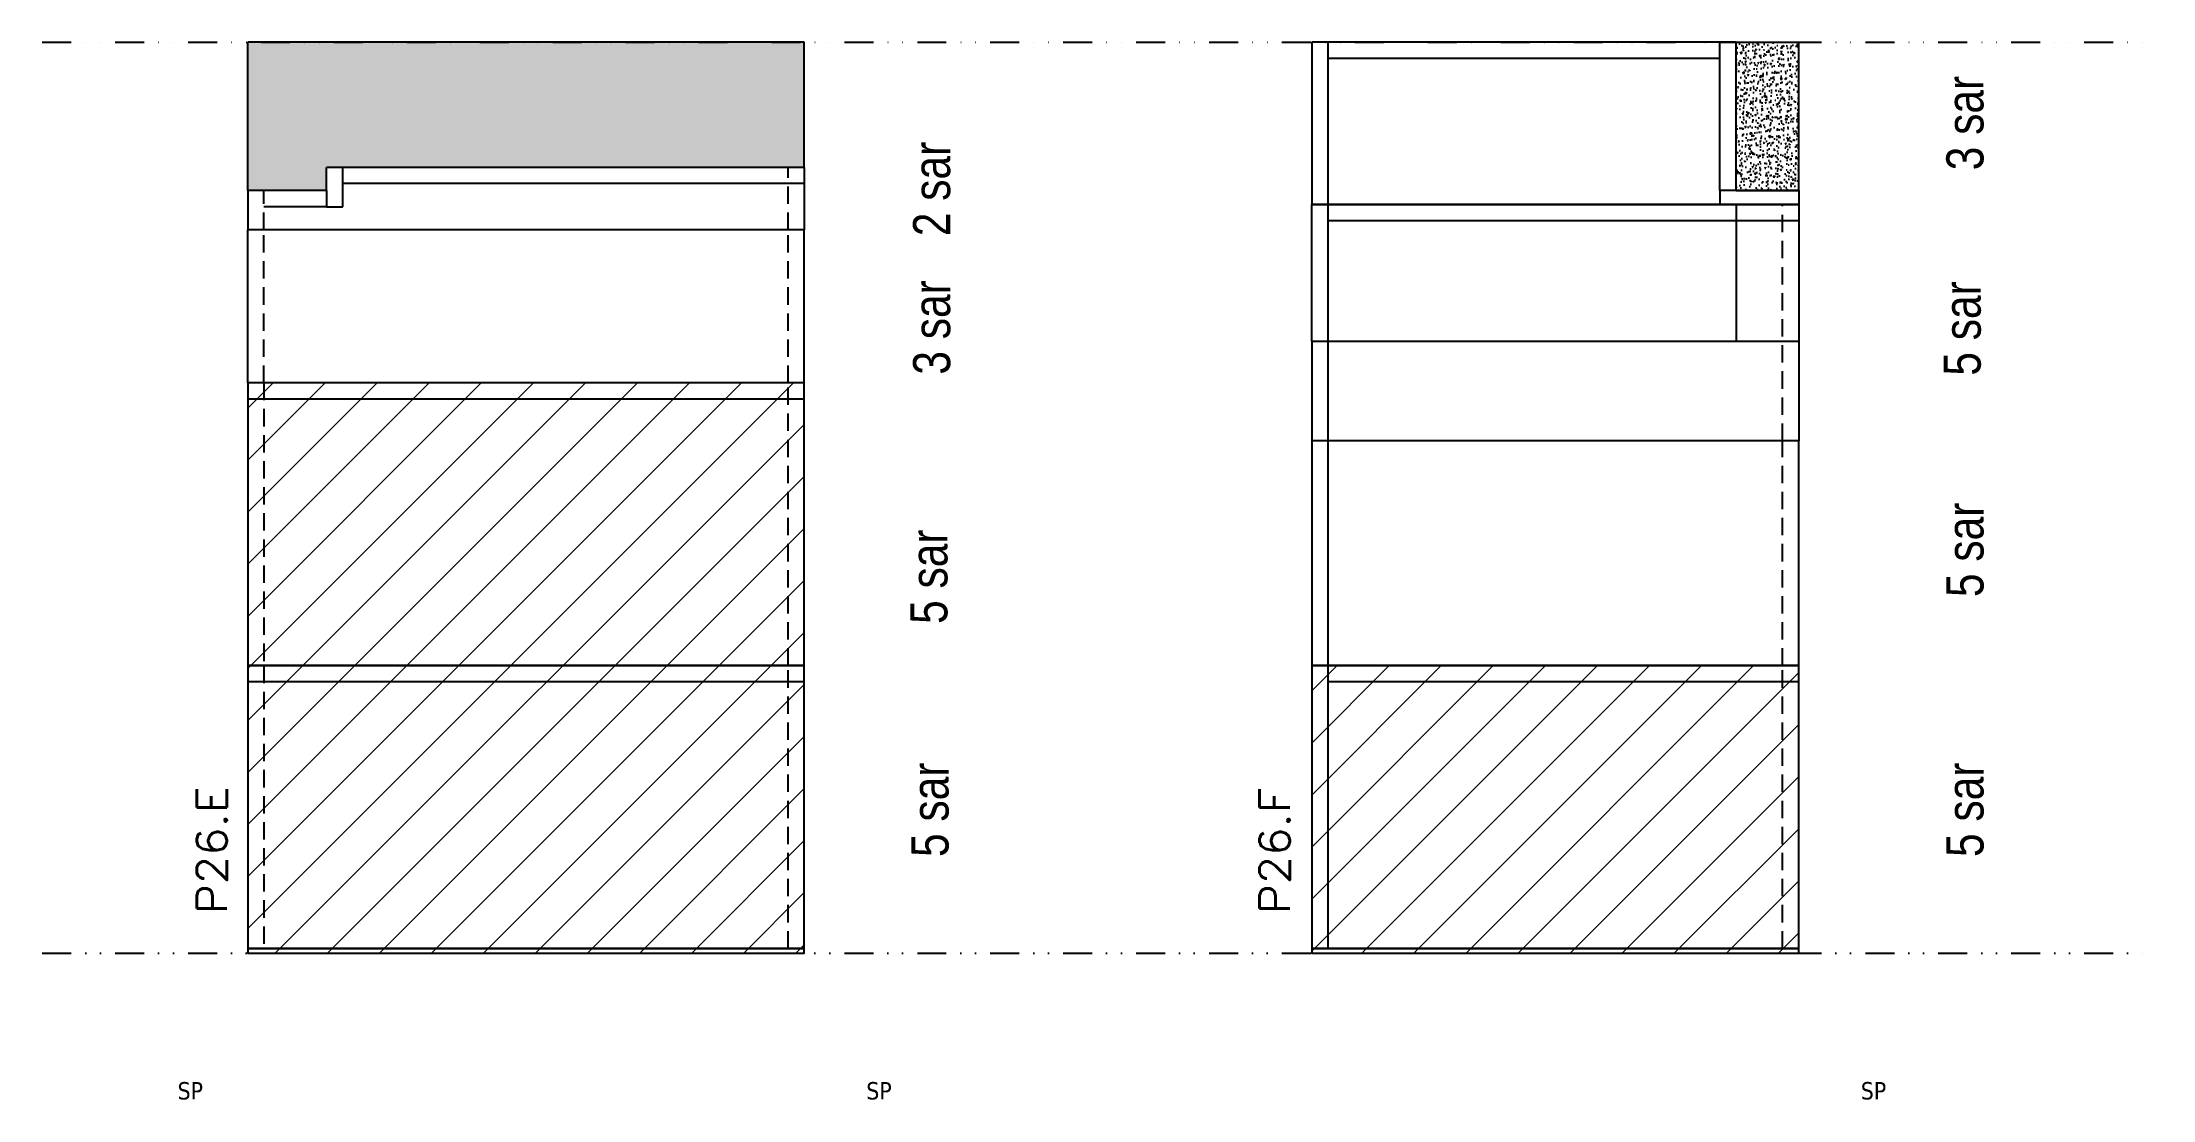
# Model space of a CAD drawing. Header units: millimetres. Extents: x 6672 to 7582, y 7448 to 7905.
import ezdxf

# ---------------------------------------------------------------- set-up
doc = ezdxf.new("R2010")
doc.units = ezdxf.units.MM
doc.linetypes.add('DIVIDE2', pattern=[0.625, 0.25, -0.125, 0, -0.125, 0, -0.125])
doc.linetypes.add('HIDDEN', pattern=[0.375, 0.25, -0.125])
for name, color, linetype in [('COTA', 241, 'Continuous'), ('NOMENCLATURA', 7, 'Continuous'), ('Nível', 160, 'Continuous'), ('Painéis', 200, 'Continuous'), ('SARR_2.2x7', 40, 'Continuous'), ('texto', 7, 'Continuous')]:
    doc.layers.add(name, color=color, linetype=linetype)
doc.layers.add('Hachura', color=251, linetype='Continuous', lineweight=9)
doc.layers.add('Texto Seção', color=7, linetype='Continuous', lineweight=15)
doc.styles.add('ARIAL_NARROW', font='ARIALN.TTF', dxfattribs={"height": 0.2})
doc.styles.add('REGUA-120', font='ROMANS.shx', dxfattribs={"height": 15})
doc.styles.get("Standard").update_dxf_attribs({"font": 'arial.ttf'})

msp = doc.modelspace()

# ---------------------------------------------------------------- hatches: boundary and pattern name
at = {"layer": 'COTA', "linetype": 'ByBlock'}
h = msp.add_hatch(dxfattribs=at)
h.set_pattern_fill('AR-CONC', color=256, scale=0.03)
h.set_pattern_definition([(50, (-9870.897, 2465.074), (5.4655401, -0.4781726), [0.5715, -6.2865]), (355, (-9870.897, 2465.074), (-1.0573026, 5.7317054), [0.4572, -5.0292175]), (100.451445, (-9870.4415, 2465.034), (4.4082374, 5.2535326), [0.4857003, -5.3427073]), (46.1842, (-9870.897, 2466.598), (8.1323712, -1.2612698), [0.85725, -9.42975]), (96.63556, (-9870.219, 2466.493), (7.122124, 7.4227837), [0.7285507, -8.0140682]), (351.18415, (-9870.897, 2466.598), (7.122124, 7.4227837), [0.685799, -7.543792]), (21, (-9870.135, 2466.217), (4.5484317, -3.067956), [0.5715, -6.2865]), (326, (-9870.135, 2466.217), (1.8540609, 5.525639), [0.4572, -5.0292]), (71.451445, (-9869.756, 2465.9613), (6.4024926, 2.457683), [0.4857003, -5.3426981]), (37.5, (-9870.897, 2465.074), (0.0926581, 2.53665117), [0, -4.96824, 0, -5.1054, 0, -5.04825]), (7.5, (-9870.897, 2465.074), (2.00458988, 3.00541724), [0, -2.91084, 0, -4.85394, 0, -1.92405]), (327.5, (-9872.5962, 2465.074), (4.06771786, -0.17186232), [0, -1.905, 0, -5.9436, 0, -7.8867]), (317.5, (-9873.3582, 2465.074), (4.44387544, 0.7627947), [0, -2.4765, 0, -3.94716, 0, -5.6007])])
h.paths.add_polyline_path([(6794.87, 7850.51), (7000.87, 7850.51), (7000.87, 7904.51), (6760.87, 7904.51), (6760.87, 7840.51), (6794.87, 7840.51)])
h = msp.add_hatch(dxfattribs=at)
h.set_pattern_fill('AR-CONC', color=256, scale=0.03)
h.set_pattern_definition([(50, (-9412.0166, 2465.05), (5.4655401, -0.4781726), [0.5715, -6.2865]), (355, (-9412.0166, 2465.05), (-1.0573026, 5.7317054), [0.4572, -5.0292175]), (100.451445, (-9411.561, 2465.0103), (4.4082374, 5.2535326), [0.4857003, -5.3427073]), (46.1842, (-9412.0166, 2466.574), (8.1323712, -1.2612698), [0.85725, -9.42975]), (96.63556, (-9411.339, 2466.469), (7.122124, 7.4227837), [0.7285507, -8.0140682]), (351.18415, (-9412.017, 2466.574), (7.122124, 7.4227837), [0.685799, -7.543792]), (21, (-9411.2546, 2466.193), (4.5484317, -3.067956), [0.5715, -6.2865]), (326, (-9411.2546, 2466.193), (1.8540609, 5.525639), [0.4572, -5.0292]), (71.451445, (-9410.8756, 2465.9375), (6.4024926, 2.457683), [0.4857003, -5.3426981]), (37.5, (-9412.0166, 2465.0502), (0.0926581, 2.53665117), [0, -4.96824, 0, -5.1054, 0, -5.04825]), (7.5, (-9412.0166, 2465.0502), (2.00458988, 3.00541724), [0, -2.91084, 0, -4.85394, 0, -1.92405]), (327.5, (-9413.7159, 2465.0502), (4.06771786, -0.17186232), [0, -1.905, 0, -5.9436, 0, -7.8867]), (317.5, (-9414.478, 2465.05), (4.44387544, 0.7627947), [0, -2.4765, 0, -3.94716, 0, -5.6007])])
h.paths.add_polyline_path([(7402.75, 7840.49), (7429.75, 7840.49), (7429.75, 7904.49), (7402.75, 7904.49)])
at = {"layer": 'Hachura'}
h = msp.add_hatch(dxfattribs=at)
h.set_pattern_fill('ANSI31', color=256, scale=5)
h.set_pattern_definition([(45, (-9475.846, 9178.525), (-11.22532, 11.22532), [])])
h.paths.add_polyline_path([(7000.87, 7511.51), (7000.87, 7757.51), (6760.87, 7757.51), (6760.87, 7511.51)])
h = msp.add_hatch(dxfattribs=at)
h.set_pattern_fill('ANSI31', color=256, scale=5)
h.set_pattern_definition([(45, (-9016.966, 9056.525), (-11.22532, 11.22532), [])])
h.paths.add_polyline_path([(7429.75, 7511.51), (7429.75, 7635.51), (7219.75, 7635.51), (7219.75, 7511.51)])

# ---------------------------------------------------------------- linework, layer by layer
at = {"layer": 'COTA', "linetype": 'ByBlock'}
for p, q in [((7000.87, 7904.51), (6760.87, 7904.51)), ((6760.87, 7840.51), (6760.87, 7904.51)), ((7000.87, 7850.51), (7000.87, 7904.51)), ((7402.75, 7904.49), (7429.75, 7904.49)), ((7429.75, 7840.49), (7429.75, 7904.49))]:
    msp.add_line(p, q, dxfattribs=at)
at = {"layer": 'Nível', "color": 4, "linetype": 'DIVIDE2', "ltscale": 50}
for p, q in [((6672.24, 7904.51), (7582.44, 7904.51)), ((6672.24, 7511.51), (7582.44, 7511.51))]:
    msp.add_line(p, q, dxfattribs=at)
at = {"layer": 'Painéis'}
for p, q in [((7219.75, 7904.49), (7219.75, 7856.49)), ((7402.75, 7904.49), (7219.75, 7904.49)), ((7402.75, 7840.49), (7402.75, 7904.49)), ((7219.75, 7856.49), (7219.75, 7834.51)), ((7000.87, 7850.51), (6794.87, 7850.51)), ((6794.87, 7840.51), (6794.87, 7850.51)), ((7000.87, 7850.51), (7000.87, 7823.51)), ((6794.87, 7840.51), (6760.87, 7840.51)), ((6760.87, 7840.51), (6760.87, 7823.51)), ((7402.75, 7840.49), (7429.75, 7840.49)), ((7429.75, 7840.49), (7429.75, 7834.51)), ((7429.75, 7834.51), (7219.75, 7834.51)), ((7219.75, 7775.51), (7219.75, 7834.51)), ((7219.75, 7834.51), (7402.75, 7834.51)), ((7402.75, 7834.51), (7402.75, 7775.51)), ((7402.75, 7834.51), (7429.75, 7834.51)), ((7429.75, 7834.51), (7429.75, 7775.51)), ((7000.87, 7823.51), (6760.87, 7823.51)), ((6760.87, 7757.51), (6760.87, 7823.51)), ((7000.87, 7757.51), (7000.87, 7823.51)), ((7219.75, 7775.51), (7429.75, 7775.51)), ((7219.75, 7775.51), (7219.75, 7732.51)), ((7429.75, 7775.51), (7429.75, 7732.51)), ((6760.87, 7757.51), (6760.87, 7635.51)), ((7000.87, 7757.51), (6760.87, 7757.51)), ((7000.87, 7635.51), (7000.87, 7757.51)), ((7429.75, 7732.51), (7219.75, 7732.51)), ((7219.75, 7732.51), (7219.75, 7635.51)), ((7429.75, 7635.51), (7429.75, 7732.51)), ((6760.87, 7635.51), (6760.87, 7511.51)), ((6760.87, 7635.51), (7000.87, 7635.51)), ((7000.87, 7635.51), (6760.87, 7635.51)), ((7000.87, 7511.51), (7000.87, 7635.51)), ((7219.75, 7635.51), (7219.75, 7511.51)), ((7219.75, 7635.51), (7429.75, 7635.51)), ((7429.75, 7635.51), (7219.75, 7635.51)), ((7429.75, 7511.51), (7429.75, 7635.51)), ((6760.87, 7513.51), (7000.87, 7513.51)), ((7219.75, 7513.51), (7429.75, 7513.51))]:
    msp.add_line(p, q, dxfattribs=at)
for points in [[(7000.87, 7513.51), (6760.87, 7513.51), (6760.87, 7511.51), (7000.87, 7511.51)], [(7429.75, 7513.51), (7219.75, 7513.51), (7219.75, 7511.51), (7429.75, 7511.51)]]:
    msp.add_lwpolyline(points, close=True, dxfattribs=at)
at = {"layer": 'SARR_2.2x7'}
for p, q in [((7226.75, 7856.49), (7226.75, 7904.49)), ((7395.75, 7840.49), (7395.75, 7904.49)), ((7395.75, 7897.49), (7226.75, 7897.49)), ((7226.75, 7834.51), (7226.75, 7856.49)), ((6801.87, 7833.51), (6801.87, 7850.51)), ((6794.87, 7840.51), (6794.87, 7833.51)), ((7000.87, 7843.51), (6801.87, 7843.51)), ((7429.75, 7840.49), (7395.75, 7840.49)), ((7395.75, 7840.49), (7395.75, 7834.51)), ((6794.87, 7833.51), (6767.87, 7833.51)), ((6794.87, 7833.51), (6801.87, 7833.51)), ((7226.75, 7732.51), (7226.75, 7834.51)), ((7226.75, 7827.51), (7429.75, 7827.51)), ((7000.87, 7750.51), (6760.87, 7750.51)), ((7226.75, 7635.51), (7226.75, 7732.51)), ((7000.87, 7628.51), (6760.87, 7628.51)), ((7226.75, 7513.51), (7226.75, 7635.51)), ((7429.75, 7628.51), (7226.75, 7628.51))]:
    msp.add_line(p, q, dxfattribs=at)
at = {"layer": 'SARR_2.2x7', "linetype": 'HIDDEN', "ltscale": 30}
for p, q in [((6993.87, 7823.51), (6993.87, 7850.51)), ((6767.87, 7823.51), (6767.87, 7840.51)), ((7422.75, 7732.51), (7422.75, 7834.51)), ((6767.87, 7757.51), (6767.87, 7823.51)), ((6993.87, 7757.51), (6993.87, 7823.51)), ((6767.87, 7757.51), (6767.87, 7635.51)), ((6993.87, 7635.51), (6993.87, 7757.51)), ((7422.75, 7635.51), (7422.75, 7732.51)), ((6767.87, 7635.51), (6767.87, 7511.51)), ((6993.87, 7513.51), (6993.87, 7635.51)), ((7422.75, 7513.51), (7422.75, 7635.51))]:
    msp.add_line(p, q, dxfattribs=at)

# ---------------------------------------------------------------- texts
at = {"layer": 'NOMENCLATURA', "style": 'ARIAL_NARROW'}
for s, p in [('3 sar', (7509.41, 7849.25)), ('2 sar', (7063.8, 7820.8)), ('3 sar', (7063.8, 7761.06)), ('5 sar', (7508.22, 7760.62)), ('5 sar', (7509.44, 7665.1)), ('5 sar', (7062.61, 7653.52)), ('5 sar', (7063.11, 7552.96)), ('5 sar', (7509.44, 7552.96))]:
    msp.add_text(s, height=16, rotation=90, dxfattribs=at).set_placement(p)
at = {"layer": 'texto', "color": 0, "char_height": 7.5, "attachment_point": 5}
for insert in [(6736.09, 7452.02), (7033.11, 7452.02), (7461.99, 7452.02)]:
    msp.add_mtext('{\\fTahoma|b0|i0|c0|p34;\\C4;SP}', dxfattribs=dict(at, insert=insert))
at = {"layer": 'Texto Seção', "style": 'REGUA-120', "width": 1.1}
for s, p in [('P26.E', (6751.92, 7528.34)), ('P26.F', (7210.27, 7528.34))]:
    msp.add_text(s, height=13, rotation=90, dxfattribs=at).set_placement(p)

doc.saveas('drawing.dxf')
